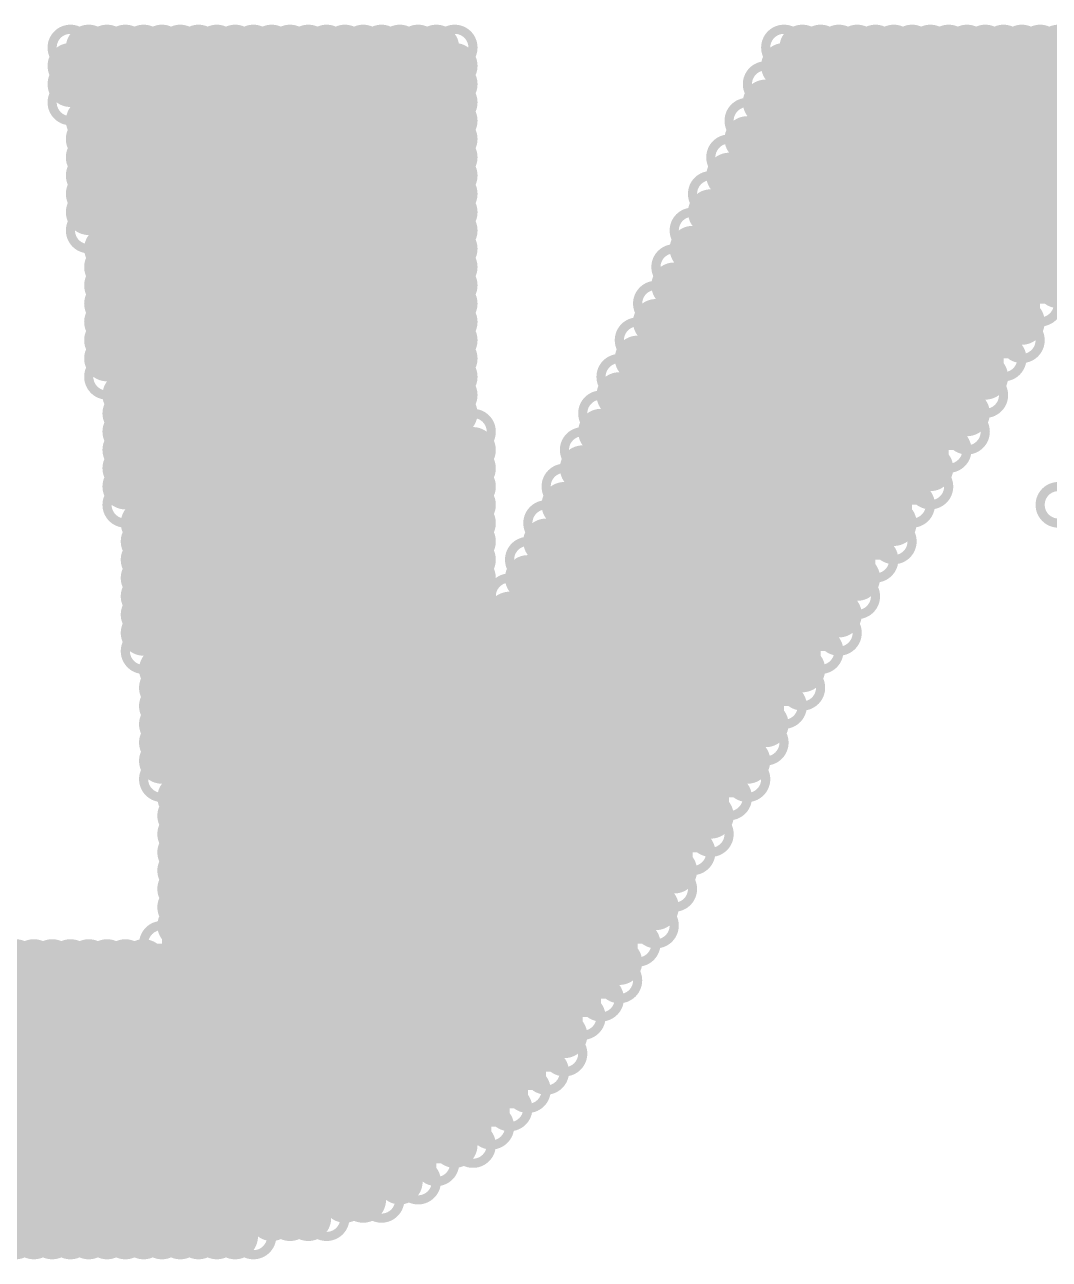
# Model space of a CAD drawing. Extents: x 38 to 5678, y 159 to 4392.
# Drawn here: x 3442 to 3554, y 2871.5 to 3006.5 of the extents above; entities that cross this region are included whole.
import ezdxf

# ---------------------------------------------------------------- set-up
doc = ezdxf.new("R2010")
doc.units = 0
doc.layers.add('BOARD_GEOMETRY_SILKSCREEN_TOP', color=1, linetype='CONTINUOUS')

msp = doc.modelspace()

# ---------------------------------------------------------------- linework, layer by layer
at = {"layer": 'BOARD_GEOMETRY_SILKSCREEN_TOP', "const_width": 4}
for points in [[(3446.5, 3004, 1.004911), (3447.5, 3004, 0.995113)], [(3446.5, 3004, 1.004911), (3447.5, 3004, 0.995113)], [(3448.5, 3004, 1.004911), (3449.5, 3004, 0.995113)], [(3450.5, 3004, 1.004911), (3451.5, 3004, 0.995113)], [(3452.5, 3004, 1.004911), (3453.5, 3004, 0.995113)], [(3454.5, 3004, 1.004911), (3455.5, 3004, 0.995113)], [(3456.5, 3004, 1.004911), (3457.5, 3004, 0.995113)], [(3458.5, 3004, 1.004911), (3459.5, 3004, 0.995113)], [(3460.5, 3004, 1.004911), (3461.5, 3004, 0.995113)], [(3462.5, 3004, 1.004911), (3463.5, 3004, 0.995113)], [(3464.5, 3004, 1.004911), (3465.5, 3004, 0.995113)], [(3466.5, 3004, 1.004911), (3467.5, 3004, 0.995113)], [(3468.5, 3004, 1.004911), (3469.5, 3004, 0.995113)], [(3470.5, 3004, 1.004911), (3471.5, 3004, 0.995113)], [(3472.5, 3004, 1.004911), (3473.5, 3004, 0.995113)], [(3474.5, 3004, 1.004911), (3475.5, 3004, 0.995113)], [(3476.5, 3004, 1.004911), (3477.5, 3004, 0.995113)], [(3478.5, 3004, 1.004911), (3479.5, 3004, 0.995113)], [(3480.5, 3004, 1.004911), (3481.5, 3004, 0.995113)], [(3482.5, 3004, 1.004911), (3483.5, 3004, 0.995113)], [(3484.5, 3004, 1.004911), (3485.5, 3004, 0.995113)], [(3486.5, 3004, 1.004911), (3487.5, 3004, 0.995113)], [(3488.5, 3004, 1.004911), (3489.5, 3004, 0.995113)], [(3488.5, 3004, 1.004911), (3489.5, 3004, 0.995113)], [(3524.5, 3004, 1.004911), (3525.5, 3004, 0.995113)], [(3524.5, 3004, 1.004911), (3525.5, 3004, 0.995113)], [(3526.5, 3004, 1.004911), (3527.5, 3004, 0.995113)], [(3528.5, 3004, 1.004911), (3529.5, 3004, 0.995113)], [(3530.5, 3004, 1.004911), (3531.5, 3004, 0.995113)], [(3532.5, 3004, 1.004911), (3533.5, 3004, 0.995113)], [(3534.5, 3004, 1.004911), (3535.5, 3004, 0.995113)], [(3536.5, 3004, 1.004911), (3537.5, 3004, 0.995113)], [(3538.5, 3004, 1.004911), (3539.5, 3004, 0.995113)], [(3540.5, 3004, 1.004911), (3541.5, 3004, 0.995113)], [(3542.5, 3004, 1.004911), (3543.5, 3004, 0.995113)], [(3544.5, 3004, 1.004911), (3545.5, 3004, 0.995113)], [(3546.5, 3004, 1.004911), (3547.5, 3004, 0.995113)], [(3548.5, 3004, 1.004911), (3549.5, 3004, 0.995113)], [(3550.5, 3004, 1.004911), (3551.5, 3004, 0.995113)], [(3552.5, 3004, 1.004911), (3553.5, 3004, 0.995113)], [(3554.5, 3004, 1.004911), (3555.5, 3004, 0.995113)], [(3446.5, 3002, 1.004911), (3447.5, 3002, 0.995113)], [(3488.5, 3002, 1.004911), (3489.5, 3002, 0.995113)], [(3524.5, 3002, 1.004911), (3525.5, 3002, 0.995113)], [(3446.5, 3000, 1.004911), (3447.5, 3000, 0.995113)], [(3488.5, 3000, 1.004911), (3489.5, 3000, 0.995113)], [(3522.5, 3000, 1.004911), (3523.5, 3000, 0.995113)], [(3522.5, 3000, 1.004911), (3523.5, 3000, 0.995113)], [(3446.5, 2998, 1.004911), (3447.5, 2998, 0.995113)], [(3446.5, 2998, 1.004911), (3447.5, 2998, 0.995113)], [(3488.5, 2998, 1.004911), (3489.5, 2998, 0.995113)], [(3522.5, 2998, 1.004911), (3523.5, 2998, 0.995113)], [(3448.5, 2996, 1.004911), (3449.5, 2996, 0.995113)], [(3488.5, 2996, 1.004911), (3489.5, 2996, 0.995113)], [(3520.5, 2996, 1.004911), (3521.5, 2996, 0.995113)], [(3520.5, 2996, 1.004911), (3521.5, 2996, 0.995113)], [(3448.5, 2994, 1.004911), (3449.5, 2994, 0.995113)], [(3488.5, 2994, 1.004911), (3489.5, 2994, 0.995113)], [(3520.5, 2994, 1.004911), (3521.5, 2994, 0.995113)], [(3448.5, 2992, 1.004911), (3449.5, 2992, 0.995113)], [(3488.5, 2992, 1.004911), (3489.5, 2992, 0.995113)], [(3518.5, 2992, 1.004911), (3519.5, 2992, 0.995113)], [(3518.5, 2992, 1.004911), (3519.5, 2992, 0.995113)], [(3448.5, 2990, 1.004911), (3449.5, 2990, 0.995113)], [(3488.5, 2990, 1.004911), (3489.5, 2990, 0.995113)], [(3518.5, 2990, 1.004911), (3519.5, 2990, 0.995113)], [(3448.5, 2988, 1.004911), (3449.5, 2988, 0.995113)], [(3488.5, 2988, 1.004911), (3489.5, 2988, 0.995113)], [(3516.5, 2988, 1.004911), (3517.5, 2988, 0.995113)], [(3516.5, 2988, 1.004911), (3517.5, 2988, 0.995113)], [(3448.5, 2986, 1.004911), (3449.5, 2986, 0.995113)], [(3488.5, 2986, 1.004911), (3489.5, 2986, 0.995113)], [(3516.5, 2986, 1.004911), (3517.5, 2986, 0.995113)], [(3448.5, 2984, 1.004911), (3449.5, 2984, 0.995113)], [(3448.5, 2984, 1.004911), (3449.5, 2984, 0.995113)], [(3488.5, 2984, 1.004911), (3489.5, 2984, 0.995113)], [(3514.5, 2984, 1.004911), (3515.5, 2984, 0.995113)], [(3514.5, 2984, 1.004911), (3515.5, 2984, 0.995113)], [(3450.5, 2982, 1.004911), (3451.5, 2982, 0.995113)], [(3488.5, 2982, 1.004911), (3489.5, 2982, 0.995113)], [(3514.5, 2982, 1.004911), (3515.5, 2982, 0.995113)], [(3450.5, 2980, 1.004911), (3451.5, 2980, 0.995113)], [(3488.5, 2980, 1.004911), (3489.5, 2980, 0.995113)], [(3512.5, 2980, 1.004911), (3513.5, 2980, 0.995113)], [(3512.5, 2980, 1.004911), (3513.5, 2980, 0.995113)], [(3554.5, 2980, 1.004911), (3555.5, 2980, 0.995113)], [(3450.5, 2978, 1.004911), (3451.5, 2978, 0.995113)], [(3488.5, 2978, 1.004911), (3489.5, 2978, 0.995113)], [(3512.5, 2978, 1.004911), (3513.5, 2978, 0.995113)], [(3554.5, 2978, 1.004911), (3555.5, 2978, 0.995113)], [(3554.5, 2978, 1.004911), (3555.5, 2978, 0.995113)], [(3450.5, 2976, 1.004911), (3451.5, 2976, 0.995113)], [(3488.5, 2976, 1.004911), (3489.5, 2976, 0.995113)], [(3510.5, 2976, 1.004911), (3511.5, 2976, 0.995113)], [(3510.5, 2976, 1.004911), (3511.5, 2976, 0.995113)], [(3552.5, 2976, 1.004911), (3553.5, 2976, 0.995113)], [(3552.5, 2976, 1.004911), (3553.5, 2976, 0.995113)], [(3450.5, 2974, 1.004911), (3451.5, 2974, 0.995113)], [(3488.5, 2974, 1.004911), (3489.5, 2974, 0.995113)], [(3510.5, 2974, 1.004911), (3511.5, 2974, 0.995113)], [(3550.5, 2974, 1.004911), (3551.5, 2974, 0.995113)], [(3450.5, 2972, 1.004911), (3451.5, 2972, 0.995113)], [(3488.5, 2972, 1.004911), (3489.5, 2972, 0.995113)], [(3508.5, 2972, 1.004911), (3509.5, 2972, 0.995113)], [(3508.5, 2972, 1.004911), (3509.5, 2972, 0.995113)], [(3550.5, 2972, 1.004911), (3551.5, 2972, 0.995113)], [(3550.5, 2972, 1.004911), (3551.5, 2972, 0.995113)], [(3450.5, 2970, 1.004911), (3451.5, 2970, 0.995113)], [(3488.5, 2970, 1.004911), (3489.5, 2970, 0.995113)], [(3508.5, 2970, 1.004911), (3509.5, 2970, 0.995113)], [(3548.5, 2970, 1.004911), (3549.5, 2970, 0.995113)], [(3548.5, 2970, 1.004911), (3549.5, 2970, 0.995113)], [(3450.5, 2968, 1.004911), (3451.5, 2968, 0.995113)], [(3450.5, 2968, 1.004911), (3451.5, 2968, 0.995113)], [(3488.5, 2968, 1.004911), (3489.5, 2968, 0.995113)], [(3506.5, 2968, 1.004911), (3507.5, 2968, 0.995113)], [(3506.5, 2968, 1.004911), (3507.5, 2968, 0.995113)], [(3546.5, 2968, 1.004911), (3547.5, 2968, 0.995113)], [(3452.5, 2966, 1.004911), (3453.5, 2966, 0.995113)], [(3488.5, 2966, 1.004911), (3489.5, 2966, 0.995113)], [(3506.5, 2966, 1.004911), (3507.5, 2966, 0.995113)], [(3546.5, 2966, 1.004911), (3547.5, 2966, 0.995113)], [(3546.5, 2966, 1.004911), (3547.5, 2966, 0.995113)], [(3452.5, 2964, 1.004911), (3453.5, 2964, 0.995113)], [(3488.5, 2964, 1.004911), (3489.5, 2964, 0.995113)], [(3504.5, 2964, 1.004911), (3505.5, 2964, 0.995113)], [(3504.5, 2964, 1.004911), (3505.5, 2964, 0.995113)], [(3544.5, 2964, 1.004911), (3545.5, 2964, 0.995113)], [(3452.5, 2962, 1.004911), (3453.5, 2962, 0.995113)], [(3490.5, 2962, 1.004911), (3491.5, 2962, 0.995113)], [(3490.5, 2962, 1.004911), (3491.5, 2962, 0.995113)], [(3504.5, 2962, 1.004911), (3505.5, 2962, 0.995113)], [(3544.5, 2962, 1.004911), (3545.5, 2962, 0.995113)], [(3544.5, 2962, 1.004911), (3545.5, 2962, 0.995113)], [(3452.5, 2960, 1.004911), (3453.5, 2960, 0.995113)], [(3490.5, 2960, 1.004911), (3491.5, 2960, 0.995113)], [(3502.5, 2960, 1.004911), (3503.5, 2960, 0.995113)], [(3502.5, 2960, 1.004911), (3503.5, 2960, 0.995113)], [(3542.5, 2960, 1.004911), (3543.5, 2960, 0.995113)], [(3542.5, 2960, 1.004911), (3543.5, 2960, 0.995113)], [(3452.5, 2958, 1.004911), (3453.5, 2958, 0.995113)], [(3490.5, 2958, 1.004911), (3491.5, 2958, 0.995113)], [(3502.5, 2958, 1.004911), (3503.5, 2958, 0.995113)], [(3540.5, 2958, 1.004911), (3541.5, 2958, 0.995113)], [(3452.5, 2956, 1.004911), (3453.5, 2956, 0.995113)], [(3490.5, 2956, 1.004911), (3491.5, 2956, 0.995113)], [(3500.5, 2956, 1.004911), (3501.5, 2956, 0.995113)], [(3500.5, 2956, 1.004911), (3501.5, 2956, 0.995113)], [(3540.5, 2956, 1.004911), (3541.5, 2956, 0.995113)], [(3540.5, 2956, 1.004911), (3541.5, 2956, 0.995113)], [(3452.5, 2954, 1.004911), (3453.5, 2954, 0.995113)], [(3452.5, 2954, 1.004911), (3453.5, 2954, 0.995113)], [(3490.5, 2954, 1.004911), (3491.5, 2954, 0.995113)], [(3500.5, 2954, 1.004911), (3501.5, 2954, 0.995113)], [(3538.5, 2954, 1.004911), (3539.5, 2954, 0.995113)], [(3538.5, 2954, 1.004911), (3539.5, 2954, 0.995113)], [(3554.5, 2954, 1.004911), (3555.5, 2954, 0.995113)], [(3454.5, 2952, 1.004911), (3455.5, 2952, 0.995113)], [(3490.5, 2952, 1.004911), (3491.5, 2952, 0.995113)], [(3498.5, 2952, 1.004911), (3499.5, 2952, 0.995113)], [(3498.5, 2952, 1.004911), (3499.5, 2952, 0.995113)], [(3536.5, 2952, 1.004911), (3537.5, 2952, 0.995113)], [(3454.5, 2950, 1.004911), (3455.5, 2950, 0.995113)], [(3490.5, 2950, 1.004911), (3491.5, 2950, 0.995113)], [(3498.5, 2950, 1.004911), (3499.5, 2950, 0.995113)], [(3536.5, 2950, 1.004911), (3537.5, 2950, 0.995113)], [(3536.5, 2950, 1.004911), (3537.5, 2950, 0.995113)], [(3454.5, 2948, 1.004911), (3455.5, 2948, 0.995113)], [(3490.5, 2948, 1.004911), (3491.5, 2948, 0.995113)], [(3496.5, 2948, 1.004911), (3497.5, 2948, 0.995113)], [(3496.5, 2948, 1.004911), (3497.5, 2948, 0.995113)], [(3534.5, 2948, 1.004911), (3535.5, 2948, 0.995113)], [(3534.5, 2948, 1.004911), (3535.5, 2948, 0.995113)], [(3454.5, 2946, 1.004911), (3455.5, 2946, 0.995113)], [(3490.5, 2946, 1.004911), (3491.5, 2946, 0.995113)], [(3496.5, 2946, 1.004911), (3497.5, 2946, 0.995113)], [(3532.5, 2946, 1.004911), (3533.5, 2946, 0.995113)], [(3454.5, 2944, 1.004911), (3455.5, 2944, 0.995113)], [(3490.5, 2944, 1.004911), (3491.5, 2944, 0.995113)], [(3494.5, 2944, 1.004911), (3495.5, 2944, 0.995113)], [(3494.5, 2944, 1.004911), (3495.5, 2944, 0.995113)], [(3532.5, 2944, 1.004911), (3533.5, 2944, 0.995113)], [(3532.5, 2944, 1.004911), (3533.5, 2944, 0.995113)], [(3454.5, 2942, 1.004911), (3455.5, 2942, 0.995113)], [(3490.5, 2942, 1.004911), (3491.5, 2942, 0.995113)], [(3494.5, 2942, 1.004911), (3495.5, 2942, 0.995113)], [(3530.5, 2942, 1.004911), (3531.5, 2942, 0.995113)], [(3454.5, 2940, 1.004911), (3455.5, 2940, 0.995113)], [(3492.5, 2940, 1.004911), (3493.5, 2940, 0.995113)], [(3530.5, 2940, 1.004911), (3531.5, 2940, 0.995113)], [(3530.5, 2940, 1.004911), (3531.5, 2940, 0.995113)], [(3454.5, 2938, 1.004911), (3455.5, 2938, 0.995113)], [(3454.5, 2938, 1.004911), (3455.5, 2938, 0.995113)], [(3528.5, 2938, 1.004911), (3529.5, 2938, 0.995113)], [(3528.5, 2938, 1.004911), (3529.5, 2938, 0.995113)], [(3456.5, 2936, 1.004911), (3457.5, 2936, 0.995113)], [(3526.5, 2936, 1.004911), (3527.5, 2936, 0.995113)], [(3456.5, 2934, 1.004911), (3457.5, 2934, 0.995113)], [(3526.5, 2934, 1.004911), (3527.5, 2934, 0.995113)], [(3526.5, 2934, 1.004911), (3527.5, 2934, 0.995113)], [(3456.5, 2932, 1.004911), (3457.5, 2932, 0.995113)], [(3524.5, 2932, 1.004911), (3525.5, 2932, 0.995113)], [(3524.5, 2932, 1.004911), (3525.5, 2932, 0.995113)], [(3456.5, 2930, 1.004911), (3457.5, 2930, 0.995113)], [(3522.5, 2930, 1.004911), (3523.5, 2930, 0.995113)], [(3456.5, 2928, 1.004911), (3457.5, 2928, 0.995113)], [(3522.5, 2928, 1.004911), (3523.5, 2928, 0.995113)], [(3522.5, 2928, 1.004911), (3523.5, 2928, 0.995113)], [(3456.5, 2926, 1.004911), (3457.5, 2926, 0.995113)], [(3520.5, 2926, 1.004911), (3521.5, 2926, 0.995113)], [(3456.5, 2924, 1.004911), (3457.5, 2924, 0.995113)], [(3456.5, 2924, 1.004911), (3457.5, 2924, 0.995113)], [(3520.5, 2924, 1.004911), (3521.5, 2924, 0.995113)], [(3520.5, 2924, 1.004911), (3521.5, 2924, 0.995113)], [(3458.5, 2922, 1.004911), (3459.5, 2922, 0.995113)], [(3518.5, 2922, 1.004911), (3519.5, 2922, 0.995113)], [(3518.5, 2922, 1.004911), (3519.5, 2922, 0.995113)], [(3458.5, 2920, 1.004911), (3459.5, 2920, 0.995113)], [(3516.5, 2920, 1.004911), (3517.5, 2920, 0.995113)], [(3458.5, 2918, 1.004911), (3459.5, 2918, 0.995113)], [(3516.5, 2918, 1.004911), (3517.5, 2918, 0.995113)], [(3516.5, 2918, 1.004911), (3517.5, 2918, 0.995113)], [(3458.5, 2916, 1.004911), (3459.5, 2916, 0.995113)], [(3514.5, 2916, 1.004911), (3515.5, 2916, 0.995113)], [(3514.5, 2916, 1.004911), (3515.5, 2916, 0.995113)], [(3458.5, 2914, 1.004911), (3459.5, 2914, 0.995113)], [(3512.5, 2914, 1.004911), (3513.5, 2914, 0.995113)], [(3458.5, 2912, 1.004911), (3459.5, 2912, 0.995113)], [(3512.5, 2912, 1.004911), (3513.5, 2912, 0.995113)], [(3512.5, 2912, 1.004911), (3513.5, 2912, 0.995113)], [(3458.5, 2910, 1.004911), (3459.5, 2910, 0.995113)], [(3510.5, 2910, 1.004911), (3511.5, 2910, 0.995113)], [(3458.5, 2908, 1.004911), (3459.5, 2908, 0.995113)], [(3510.5, 2908, 1.004911), (3511.5, 2908, 0.995113)], [(3510.5, 2908, 1.004911), (3511.5, 2908, 0.995113)], [(3456.5, 2906, 1.004911), (3457.5, 2906, 0.995113)], [(3456.5, 2906, 1.004911), (3457.5, 2906, 0.995113)], [(3508.5, 2906, 1.004911), (3509.5, 2906, 0.995113)], [(3508.5, 2906, 1.004911), (3509.5, 2906, 0.995113)], [(3440.5, 2904, 1.004911), (3441.5, 2904, 0.995113)], [(3442.5, 2904, 1.004911), (3443.5, 2904, 0.995113)], [(3444.5, 2904, 1.004911), (3445.5, 2904, 0.995113)], [(3446.5, 2904, 1.004911), (3447.5, 2904, 0.995113)], [(3448.5, 2904, 1.004911), (3449.5, 2904, 0.995113)], [(3450.5, 2904, 1.004911), (3451.5, 2904, 0.995113)], [(3452.5, 2904, 1.004911), (3453.5, 2904, 0.995113)], [(3454.5, 2904, 1.004911), (3455.5, 2904, 0.995113)], [(3506.5, 2904, 1.004911), (3507.5, 2904, 0.995113)], [(3506.5, 2902, 1.004911), (3507.5, 2902, 0.995113)], [(3506.5, 2902, 1.004911), (3507.5, 2902, 0.995113)], [(3504.5, 2900, 1.004911), (3505.5, 2900, 0.995113)], [(3504.5, 2900, 1.004911), (3505.5, 2900, 0.995113)], [(3502.5, 2898, 1.004911), (3503.5, 2898, 0.995113)], [(3502.5, 2898, 1.004911), (3503.5, 2898, 0.995113)], [(3500.5, 2896, 1.004911), (3501.5, 2896, 0.995113)], [(3500.5, 2894, 1.004911), (3501.5, 2894, 0.995113)], [(3500.5, 2894, 1.004911), (3501.5, 2894, 0.995113)], [(3498.5, 2892, 1.004911), (3499.5, 2892, 0.995113)], [(3498.5, 2892, 1.004911), (3499.5, 2892, 0.995113)], [(3496.5, 2890, 1.004911), (3497.5, 2890, 0.995113)], [(3496.5, 2890, 1.004911), (3497.5, 2890, 0.995113)], [(3494.5, 2888, 1.004911), (3495.5, 2888, 0.995113)], [(3494.5, 2888, 1.004911), (3495.5, 2888, 0.995113)], [(3492.5, 2886, 1.004911), (3493.5, 2886, 0.995113)], [(3492.5, 2886, 1.004911), (3493.5, 2886, 0.995113)], [(3488.5, 2884, 1.004911), (3489.5, 2884, 0.995113)], [(3490.5, 2884, 1.004911), (3491.5, 2884, 0.995113)], [(3490.5, 2884, 1.004911), (3491.5, 2884, 0.995113)], [(3486.5, 2882, 1.004911), (3487.5, 2882, 0.995113)], [(3486.5, 2882, 1.004911), (3487.5, 2882, 0.995113)], [(3482.5, 2880, 1.004911), (3483.5, 2880, 0.995113)], [(3484.5, 2880, 1.004911), (3485.5, 2880, 0.995113)], [(3484.5, 2880, 1.004911), (3485.5, 2880, 0.995113)], [(3476.5, 2878, 1.004911), (3477.5, 2878, 0.995113)], [(3478.5, 2878, 1.004911), (3479.5, 2878, 0.995113)], [(3480.5, 2878, 1.004911), (3481.5, 2878, 0.995113)], [(3480.5, 2878, 1.004911), (3481.5, 2878, 0.995113)], [(3468.5, 2876, 1.004911), (3469.5, 2876, 0.995113)], [(3470.5, 2876, 1.004911), (3471.5, 2876, 0.995113)], [(3472.5, 2876, 1.004911), (3473.5, 2876, 0.995113)], [(3474.5, 2876, 1.004911), (3475.5, 2876, 0.995113)], [(3474.5, 2876, 1.004911), (3475.5, 2876, 0.995113)], [(3440.5, 2874, 1.004911), (3441.5, 2874, 0.995113)], [(3442.5, 2874, 1.004911), (3443.5, 2874, 0.995113)], [(3444.5, 2874, 1.004911), (3445.5, 2874, 0.995113)], [(3446.5, 2874, 1.004911), (3447.5, 2874, 0.995113)], [(3448.5, 2874, 1.004911), (3449.5, 2874, 0.995113)], [(3450.5, 2874, 1.004911), (3451.5, 2874, 0.995113)], [(3452.5, 2874, 1.004911), (3453.5, 2874, 0.995113)], [(3454.5, 2874, 1.004911), (3455.5, 2874, 0.995113)], [(3456.5, 2874, 1.004911), (3457.5, 2874, 0.995113)], [(3458.5, 2874, 1.004911), (3459.5, 2874, 0.995113)], [(3460.5, 2874, 1.004911), (3461.5, 2874, 0.995113)], [(3462.5, 2874, 1.004911), (3463.5, 2874, 0.995113)], [(3464.5, 2874, 1.004911), (3465.5, 2874, 0.995113)], [(3466.5, 2874, 1.004911), (3467.5, 2874, 0.995113)], [(3466.5, 2874, 1.004911), (3467.5, 2874, 0.995113)]]:
    msp.add_lwpolyline(points, format="xyb", close=True, dxfattribs=at)
for points in [[(3447, 3004), (3489, 3004)], [(3447, 2998), (3447, 3004)], [(3449, 2984), (3449, 3004)], [(3451, 2968), (3451, 3004)], [(3453, 2954), (3453, 3004)], [(3455, 2938), (3455, 3004)], [(3457, 2924), (3457, 3004)], [(3459, 2874), (3459, 3004)], [(3461, 2874), (3461, 3004)], [(3463, 2874), (3463, 3004)], [(3465, 2874), (3465, 3004)], [(3467, 2874), (3467, 3004)], [(3469, 2876), (3469, 3004)], [(3471, 2876), (3471, 3004)], [(3473, 2876), (3473, 3004)], [(3475, 2876), (3475, 3004)], [(3477, 2878), (3477, 3004)], [(3479, 2878), (3479, 3004)], [(3481, 2878), (3481, 3004)], [(3483, 2880), (3483, 3004)], [(3485, 2880), (3485, 3004)], [(3487, 2882), (3487, 3004)], [(3489, 2884), (3489, 3004)], [(3525, 3004), (3569, 3004)], [(3525, 2932), (3525, 3004)], [(3527, 2934), (3527, 3004)], [(3529, 2938), (3529, 3004)], [(3531, 2940), (3531, 3004)], [(3533, 2944), (3533, 3004)], [(3535, 2948), (3535, 3004)], [(3537, 2950), (3537, 3004)], [(3539, 2954), (3539, 3004)], [(3541, 2956), (3541, 3004)], [(3543, 2960), (3543, 3004)], [(3545, 2962), (3545, 3004)], [(3547, 2966), (3547, 3004)], [(3549, 2970), (3549, 3004)], [(3551, 2972), (3551, 3004)], [(3553, 2976), (3553, 3004)], [(3555, 2978), (3555, 3004)], [(3447, 3002), (3489, 3002)], [(3525, 3002), (3569, 3002)], [(3447, 3000), (3489, 3000)], [(3523, 3000), (3569, 3000)], [(3523, 2928), (3523, 3000)], [(3447, 2998), (3489, 2998)], [(3523, 2998), (3567, 2998)], [(3449, 2996), (3489, 2996)], [(3521, 2996), (3565, 2996)], [(3521, 2924), (3521, 2996)], [(3449, 2994), (3489, 2994)], [(3521, 2994), (3565, 2994)], [(3449, 2992), (3489, 2992)], [(3519, 2992), (3563, 2992)], [(3519, 2922), (3519, 2992)], [(3449, 2990), (3489, 2990)], [(3519, 2990), (3561, 2990)], [(3449, 2988), (3489, 2988)], [(3517, 2988), (3561, 2988)], [(3517, 2918), (3517, 2988)], [(3449, 2986), (3489, 2986)], [(3517, 2986), (3559, 2986)], [(3449, 2984), (3489, 2984)], [(3515, 2984), (3559, 2984)], [(3515, 2916), (3515, 2984)], [(3451, 2982), (3489, 2982)], [(3515, 2982), (3557, 2982)], [(3451, 2980), (3489, 2980)], [(3513, 2980), (3555, 2980)], [(3513, 2912), (3513, 2980)], [(3451, 2978), (3489, 2978)], [(3513, 2978), (3555, 2978)], [(3451, 2976), (3489, 2976)], [(3511, 2976), (3553, 2976)], [(3511, 2908), (3511, 2976)], [(3451, 2974), (3489, 2974)], [(3511, 2974), (3551, 2974)], [(3451, 2972), (3489, 2972)], [(3509, 2972), (3551, 2972)], [(3509, 2906), (3509, 2972)], [(3451, 2970), (3489, 2970)], [(3509, 2970), (3549, 2970)], [(3451, 2968), (3489, 2968)], [(3507, 2968), (3547, 2968)], [(3507, 2902), (3507, 2968)], [(3453, 2966), (3489, 2966)], [(3507, 2966), (3547, 2966)], [(3453, 2964), (3489, 2964)], [(3505, 2964), (3545, 2964)], [(3505, 2900), (3505, 2964)], [(3453, 2962), (3491, 2962)], [(3491, 2884), (3491, 2962)], [(3505, 2962), (3545, 2962)], [(3453, 2960), (3491, 2960)], [(3503, 2960), (3543, 2960)], [(3503, 2898), (3503, 2960)], [(3453, 2958), (3491, 2958)], [(3503, 2958), (3541, 2958)], [(3453, 2956), (3491, 2956)], [(3501, 2956), (3541, 2956)], [(3501, 2894), (3501, 2956)], [(3453, 2954), (3491, 2954)], [(3501, 2954), (3539, 2954)], [(3555, 2954), (3599, 2954)], [(3455, 2952), (3491, 2952)], [(3499, 2952), (3537, 2952)], [(3499, 2892), (3499, 2952)], [(3455, 2950), (3491, 2950)], [(3499, 2950), (3537, 2950)], [(3455, 2948), (3491, 2948)], [(3497, 2948), (3535, 2948)], [(3497, 2890), (3497, 2948)], [(3455, 2946), (3491, 2946)], [(3497, 2946), (3533, 2946)], [(3455, 2944), (3491, 2944)], [(3495, 2944), (3533, 2944)], [(3495, 2888), (3495, 2944)], [(3455, 2942), (3491, 2942)], [(3495, 2942), (3531, 2942)], [(3455, 2940), (3531, 2940)], [(3493, 2886), (3493, 2940)], [(3455, 2938), (3529, 2938)], [(3457, 2936), (3527, 2936)], [(3457, 2934), (3527, 2934)], [(3457, 2932), (3525, 2932)], [(3457, 2930), (3523, 2930)], [(3457, 2928), (3523, 2928)], [(3457, 2926), (3521, 2926)], [(3457, 2924), (3521, 2924)], [(3459, 2922), (3519, 2922)], [(3459, 2920), (3517, 2920)], [(3459, 2918), (3517, 2918)], [(3459, 2916), (3515, 2916)], [(3459, 2914), (3513, 2914)], [(3459, 2912), (3513, 2912)], [(3459, 2910), (3511, 2910)], [(3459, 2908), (3511, 2908)], [(3457, 2906), (3509, 2906)], [(3457, 2874), (3457, 2906)], [(3435, 2904), (3507, 2904)], [(3441, 2874), (3441, 2904)], [(3443, 2874), (3443, 2904)], [(3445, 2874), (3445, 2904)], [(3447, 2874), (3447, 2904)], [(3449, 2874), (3449, 2904)], [(3451, 2874), (3451, 2904)], [(3453, 2874), (3453, 2904)], [(3455, 2874), (3455, 2904)], [(3433, 2902), (3507, 2902)], [(3433, 2900), (3505, 2900)], [(3433, 2898), (3503, 2898)], [(3433, 2896), (3501, 2896)], [(3431, 2894), (3501, 2894)], [(3431, 2892), (3499, 2892)], [(3431, 2890), (3497, 2890)], [(3431, 2888), (3495, 2888)], [(3429, 2886), (3493, 2886)], [(3429, 2884), (3491, 2884)], [(3429, 2882), (3487, 2882)], [(3429, 2880), (3485, 2880)], [(3427, 2878), (3481, 2878)], [(3427, 2876), (3475, 2876)], [(3437, 2874), (3467, 2874)]]:
    msp.add_lwpolyline(points, dxfattribs=at)

doc.saveas('drawing.dxf')
